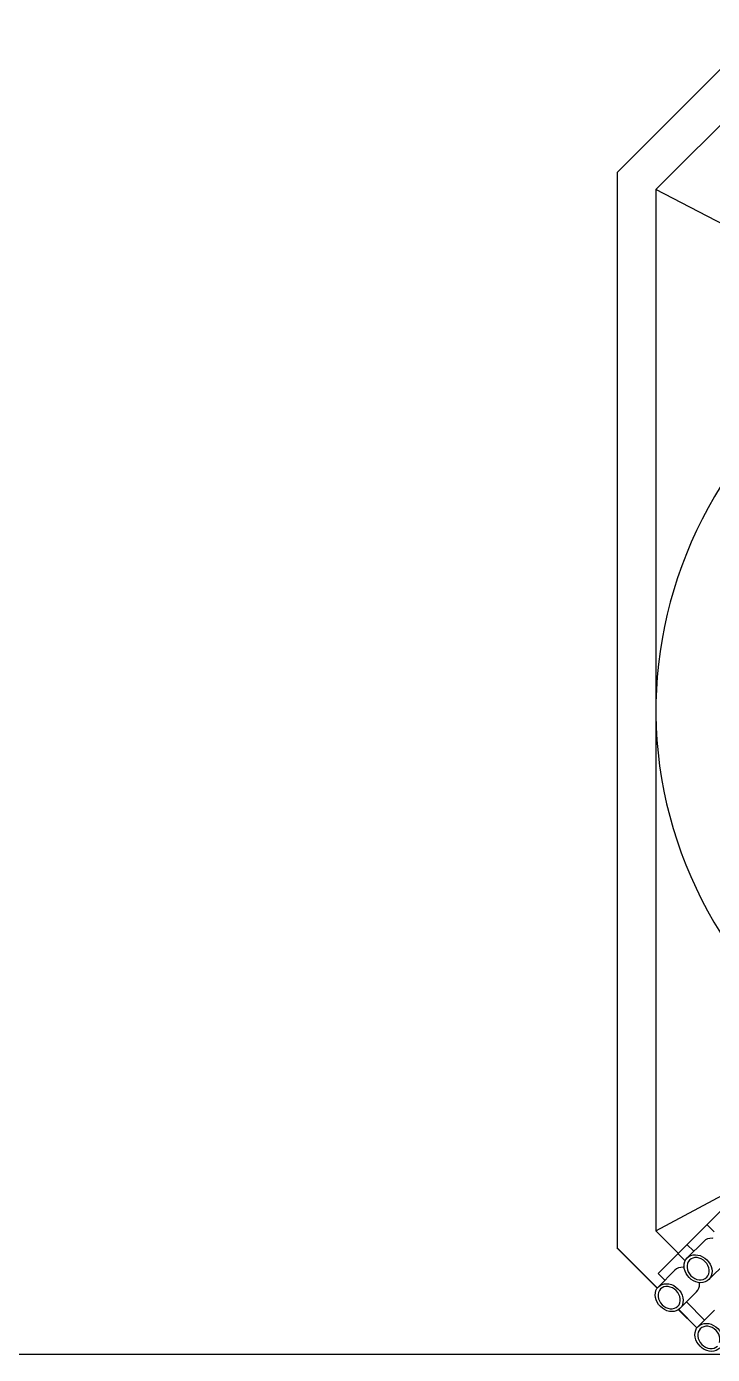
# Model space of a CAD drawing. Header units: inches. Extents: x 0 to 34.2, y 0 to 22.
# Drawn here: x 5.993 to 7.245, y 16.375 to 18.797 of the extents above; entities that cross this region are included whole.
import ezdxf
from ezdxf.enums import TextEntityAlignment as Align

# ---------------------------------------------------------------- set-up
doc = ezdxf.new("R2010")
doc.units = ezdxf.units.IN
doc.header["$MEASUREMENT"] = 0
doc.layers.add('RED_16AWG', color=1, linetype='Continuous')
doc.layers.add('SYMS', color=7, linetype='Continuous')
doc.styles.add('WD', font='romans.shx', dxfattribs={"height": 0.185})

# ---------------------------------------------------------------- blocks, each defined once
blk = doc.blocks.new('HDV1_FAN_001')
at = {"color": 7, "linetype": 'Continuous'}
for p, q in [((0.8817, 2.7422), (0.8085, 2.669)), ((0.8088, 2.6687), (0.882, 2.7419)), ((0.8817, 2.7422), (0.882, 2.7419)), ((2.8435, 2.7419), (0.882, 2.7419)), ((2.8435, 2.7419), (3.1099, 2.4755)), ((0.8721, 2.6304), (0.9128, 2.6711)), ((2.8126, 2.6711), (0.9128, 2.6711)), ((0.9128, 2.6711), (1.0067, 2.4958)), ((2.6306, 2.3223), (2.8126, 2.6711)), ((2.8126, 2.6711), (3.0391, 2.4446)), ((0.769, 2.6296), (0.7359, 2.5965)), ((0.7363, 2.5962), (0.7693, 2.6292))]:
    blk.add_line(p, q, dxfattribs=at)
at = {"color": 6, "linetype": 'Continuous'}
for p, q in [((0.8077, 2.6692), (0.8109, 2.6666)), ((0.841, 2.6365), (0.8109, 2.6666)), ((0.8229, 2.6546), (0.8354, 2.6671)), ((0.8354, 2.6671), (1.0188, 2.4837)), ((0.7714, 2.6271), (0.8015, 2.597)), ((0.8435, 2.6333), (0.841, 2.6365)), ((0.8716, 2.6309), (0.8583, 2.6175)), ((0.8604, 2.6164), (0.8636, 2.6139)), ((0.7352, 2.5967), (0.7384, 2.5941)), ((0.7384, 2.5941), (0.7685, 2.564)), ((0.7503, 2.5821), (0.7834, 2.6152)), ((0.8636, 2.6139), (0.8937, 2.5838)), ((0.8881, 2.6144), (0.8756, 2.6019)), ((0.8542, 2.5443), (0.8241, 2.5744)), ((0.8963, 2.5806), (0.8937, 2.5838)), ((0.911, 2.5648), (0.9244, 2.5781))]:
    blk.add_line(p, q, dxfattribs=at)
for points in [[(0.7714, 2.6271), (0.7689, 2.6303), (0.767, 2.6339), (0.766, 2.6379), (0.7656, 2.6422), (0.7661, 2.6465), (0.7672, 2.6509), (0.7692, 2.6552), (0.7717, 2.6593), (0.7749, 2.6629), (0.7786, 2.6661), (0.7826, 2.6687), (0.7869, 2.6707), (0.7913, 2.6719), (0.7957, 2.6724), (0.8, 2.6721), (0.8041, 2.671), (0.8077, 2.6692)], [(0.8069, 2.6626), (0.8039, 2.6648), (0.8007, 2.6663), (0.797, 2.6671), (0.7932, 2.6671), (0.7892, 2.6663), (0.7853, 2.6648), (0.7817, 2.6626), (0.7783, 2.6598), (0.7755, 2.6565), (0.7733, 2.6528), (0.7718, 2.649), (0.7709, 2.645), (0.7709, 2.6411), (0.7717, 2.6374), (0.7732, 2.6341), (0.7754, 2.6312)], [(0.8109, 2.6666), (0.8134, 2.6634), (0.8152, 2.6599), (0.8163, 2.6559)], [(0.7816, 2.6274), (0.7852, 2.6267), (0.7891, 2.6267), (0.7931, 2.6275), (0.7969, 2.629), (0.8006, 2.6312), (0.8039, 2.634), (0.8067, 2.6373), (0.809, 2.6409), (0.8105, 2.6448), (0.8113, 2.6488), (0.8113, 2.6527), (0.8106, 2.6564)], [(0.8163, 2.6559), (0.8166, 2.6516), (0.8162, 2.6472), (0.815, 2.6428), (0.8131, 2.6385), (0.8105, 2.6345), (0.8074, 2.6308), (0.8037, 2.6276), (0.7997, 2.625), (0.7954, 2.6231), (0.791, 2.6218), (0.7866, 2.6214), (0.7822, 2.6217)], [(0.8106, 2.6564), (0.8091, 2.6597), (0.8069, 2.6626)], [(0.7822, 2.6217), (0.7782, 2.6228), (0.7746, 2.6246), (0.7714, 2.6271)], [(0.7754, 2.6312), (0.7783, 2.6289), (0.7816, 2.6274)], [(0.8241, 2.5744), (0.8216, 2.5776), (0.8198, 2.5811), (0.8187, 2.5852), (0.8184, 2.5894), (0.8188, 2.5938), (0.82, 2.5982), (0.8219, 2.6025), (0.8245, 2.6065), (0.8277, 2.6102), (0.8313, 2.6134), (0.8353, 2.616), (0.8396, 2.6179), (0.844, 2.6192), (0.8485, 2.6196), (0.8528, 2.6193), (0.8568, 2.6182), (0.8604, 2.6164)], [(0.8465, 2.6194), (0.8468, 2.6213), (0.8464, 2.6257), (0.8454, 2.6297), (0.8435, 2.6333)], [(0.6989, 2.5546), (0.6963, 2.5578), (0.6945, 2.5614), (0.6934, 2.5654), (0.6931, 2.5697), (0.6935, 2.574), (0.6947, 2.5784), (0.6966, 2.5827), (0.6992, 2.5868), (0.7024, 2.5904), (0.706, 2.5936), (0.7101, 2.5962), (0.7144, 2.5982), (0.7188, 2.5994), (0.7232, 2.5999), (0.7275, 2.5995), (0.7316, 2.5985), (0.7352, 2.5967)], [(0.7343, 2.5901), (0.7314, 2.5923), (0.7282, 2.5938), (0.7245, 2.5946), (0.7206, 2.5946), (0.7167, 2.5938), (0.7128, 2.5923), (0.7091, 2.5901), (0.7058, 2.5873), (0.703, 2.584), (0.7008, 2.5803), (0.6992, 2.5764), (0.6984, 2.5725), (0.6984, 2.5686), (0.6992, 2.5648), (0.7006, 2.5616), (0.7029, 2.5586)], [(0.7384, 2.5941), (0.7409, 2.5909), (0.7427, 2.5874), (0.7438, 2.5833)], [(0.8015, 2.597), (0.8047, 2.5945), (0.8083, 2.5927)], [(0.8083, 2.5927), (0.8123, 2.5916), (0.8165, 2.5913), (0.8186, 2.5915)], [(0.8596, 2.6098), (0.8567, 2.6121), (0.8534, 2.6136), (0.8498, 2.6143), (0.8459, 2.6143), (0.842, 2.6136), (0.8381, 2.6121), (0.8344, 2.6098), (0.8311, 2.6071), (0.8283, 2.6037), (0.826, 2.6001), (0.8245, 2.5962), (0.8237, 2.5922), (0.8237, 2.5883), (0.8244, 2.5846), (0.8259, 2.5813), (0.8282, 2.5784)], [(0.8343, 2.5747), (0.838, 2.5739), (0.8419, 2.5739), (0.8458, 2.5747), (0.8497, 2.5762), (0.8533, 2.5784), (0.8567, 2.5812), (0.8595, 2.5845), (0.8617, 2.5882), (0.8633, 2.5921), (0.8641, 2.596), (0.8641, 2.5999), (0.8633, 2.6037)], [(0.8691, 2.6031), (0.8694, 2.5988), (0.8689, 2.5945), (0.8678, 2.5901), (0.8658, 2.5858), (0.8633, 2.5817), (0.8601, 2.5781), (0.8565, 2.5749), (0.8524, 2.5723), (0.8481, 2.5703), (0.8437, 2.5691), (0.8393, 2.5686), (0.835, 2.569)], [(0.8633, 2.6037), (0.8618, 2.6069), (0.8596, 2.6098)], [(0.8636, 2.6139), (0.8662, 2.6107), (0.868, 2.6071), (0.8691, 2.6031)], [(0.7091, 2.5549), (0.7127, 2.5542), (0.7166, 2.5542), (0.7205, 2.5549), (0.7244, 2.5564), (0.7281, 2.5586), (0.7314, 2.5614), (0.7342, 2.5647), (0.7365, 2.5684), (0.738, 2.5723), (0.7388, 2.5763), (0.7388, 2.5802), (0.7381, 2.5839)], [(0.7438, 2.5833), (0.7441, 2.5791), (0.7437, 2.5747), (0.7425, 2.5703), (0.7406, 2.566), (0.738, 2.562), (0.7348, 2.5583), (0.7312, 2.5551), (0.7271, 2.5525), (0.7229, 2.5505), (0.7184, 2.5493), (0.714, 2.5489), (0.7097, 2.5492)], [(0.7381, 2.5839), (0.7366, 2.5872), (0.7343, 2.5901)], [(0.835, 2.569), (0.8309, 2.57), (0.8273, 2.5718), (0.8241, 2.5744)], [(0.8282, 2.5784), (0.8311, 2.5762), (0.8343, 2.5747)], [(0.8993, 2.5667), (0.8995, 2.5686), (0.8992, 2.5729), (0.8981, 2.577), (0.8963, 2.5806)]]:
    blk.add_lwpolyline(points, dxfattribs=at)
at = {"color": 7, "linetype": 'Continuous'}
blk.add_ellipse((1.8686, 1.7977), major_axis=(-0.0421, 0.8726), ratio=0.927837, start_param=-0.803719, end_param=1.022947, dxfattribs=at)
at = {"style": 'WD', "width": 0.7}
for tag, p in [('LOC', (1.875, 3.0625)), ('XREF', (3.4104, 2.0312)), ('INST', (3.3958, 1.875))]:
    blk.add_attdef(tag, text='', height=0.125, dxfattribs=at).set_placement(p, align=Align.CENTER)
at = {"style": 'WD'}
blk.add_attdef('TAG1', text='', height=0.125, dxfattribs=at).set_placement((1.875, 2.875), align=Align.CENTER)
for tag, p, flags in [('FAMILY', (3.2047, 2.4023), 9), ('X4TERM01', (0.6875, 2.125), 1), ('X4TERM02', (0.6875, 0.875), 1), ('X4TERM03', (0.8125, 0.5), 1)]:
    blk.add_attdef(tag, p, '', height=0.01, dxfattribs=dict(at, flags=flags))
at = {"style": 'WD', "flags": 9}
for tag, p in [('CAT', (3.2297, 2.3582)), ('ASSYCODE', (3.23, 2.3214)), ('MFG', (3.2278, 2.3387))]:
    blk.add_attdef(tag, text='', height=0.01, dxfattribs=at).set_placement(p, align=Align.CENTER)
at = {"style": 'WD', "width": 0.8}
for tag, p in [('TERM01', (0.625, 2.0312)), ('TERM02', (0.625, 0.7812))]:
    blk.add_attdef(tag, text='', height=0.125, dxfattribs=at).set_placement(p, align=Align.TOP_RIGHT)
at = {"style": 'WD', "width": 0.7}
for tag, p in [('DESC1', (3.25, 1.1562)), ('DESC2', (3.25, 1)), ('DESC3', (3.25, 0.8521))]:
    blk.add_attdef(tag, p, '', height=0.125, dxfattribs=at)
at = {"style": 'WD', "width": 0.8}
blk.add_attdef('TERM03', text='', height=0.125, dxfattribs=at).set_placement((0.875, 0.25), align=Align.TOP_CENTER)

msp = doc.modelspace()

# ---------------------------------------------------------------- linework, layer by layer
at = {"layer": 'RED_16AWG'}
msp.add_line((7.6875, 16.375), (4.5625, 16.375), dxfattribs=at)

# ---------------------------------------------------------------- block references
at = {"layer": 'SYMS', "rotation": 90}
msp.add_blockref('HDV1_FAN_001', (9.8125, 15.6875), dxfattribs=at)

doc.saveas('drawing.dxf')
